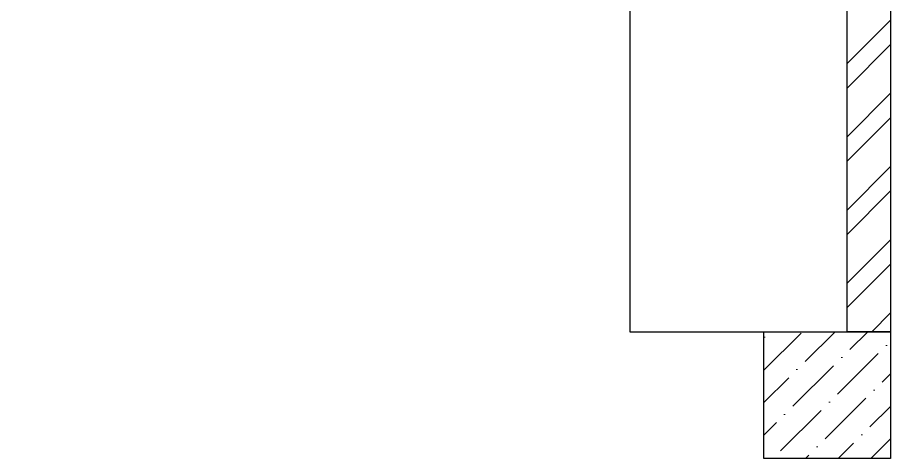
# Model space of a CAD drawing. Header units: millimetres. Extents: x 53645 to 137188, y 78097 to 135533.
# Drawn here: x 64691 to 67101, y 90253 to 91470 of the extents above; entities that cross this region are included whole.
import ezdxf

# ---------------------------------------------------------------- set-up
doc = ezdxf.new("R2010")
doc.units = ezdxf.units.MM

# ---------------------------------------------------------------- blocks, each defined once
blk = doc.blocks.new('5566ry')
at = {"linetype": 'ByBlock', "lineweight": 9, "ltscale": 100}
h = blk.add_hatch(dxfattribs=at)
h.set_pattern_fill('ANSI36', color=0, scale=20, angle=0.1731020596280691, style=0)
h.set_pattern_definition([(45.17310205962806, (-320375.4296827945, 1443038.455312585), (33.30275391175018, 123.5796998171359), [158.7499999999999, -31.74999999999999, 0, -31.74999999999999])])
h.paths.add_polyline_path([(-320376.6381613091, 1443388.453487055), (-320026.6381613091, 1443388.453487055), (-320026.6381613091, 1443038.453487055), (-320376.6381613091, 1443038.453487055)])
at = {"color": 0, "linetype": 'ByBlock', "ltscale": 100}
blk.add_lwpolyline([(-320376.6381613091, 1443038.453487055), (-320026.6381613091, 1443038.453487055), (-320026.6381613091, 1443388.453487055), (-320376.6381613091, 1443388.453487055)], close=True, dxfattribs=at)
blk = doc.blocks.new('3432')
at = {"color": 0}
blk.add_lwpolyline([(-16400.47332918683, 9149.832812645313), (-16400.47345709444, 8550.174509078104), (-15900.47345709444, 8550.174509078104), (-15900.47345709444, 8550.174509078104), (-12720.46813091154, 8550.000732800734), (-12720.4668732228, 5899.958415036672), (-12120.4668732228, 5899.958425967838), (-12120.46814184288, 9149.99995906958)], close=True, dxfattribs=at)
for points in [[(-12120.46826873223, 5900), (-12120.46826873223, 9150.000123215505)], [(-12000.46826873223, 9150.00012667013), (-12000.46826873223, 5900)], [(-12120.46826873225, 6640.152874798543), (-12000.46826873225, 6760.152874798543)], [(-12120.46826873225, 6572.800924798546), (-12000.46826873225, 6692.800924798546)], [(-12120.46826873223, 6438.097112074494), (-12000.46826873223, 6558.097112074494)], [(-12120.46826873223, 6370.745162074498), (-12000.46826873225, 6490.745162074498)], [(-12120.46826873225, 6236.041349350431), (-12000.46826873225, 6356.041349350431)], [(-12120.46826873225, 6168.689399350435), (-12000.46826873225, 6288.689399350435)], [(-12120.46826873223, 6033.985586626382), (-12000.46826873223, 6153.985586626382)], [(-12120.46826873223, 5966.633636626386), (-12000.46826873225, 6086.633636626371)], [(-12052.39809263457, 5900), (-12000.46826873225, 5951.929823902319)], [(-12000.46826873223, 5900), (-12120.46826873223, 5900)]]:
    blk.add_lwpolyline(points, dxfattribs=at)
at = {"color": 0, "xscale": -1, "rotation": 90.00000000000296}
blk.add_blockref('5566ry', (1431037.985473304, -314476.6381612348), dxfattribs=at)

msp = doc.modelspace()

# ---------------------------------------------------------------- block references
msp.add_blockref('3432', (79101.57060398672, 84702.83063148515))

doc.saveas('drawing.dxf')
